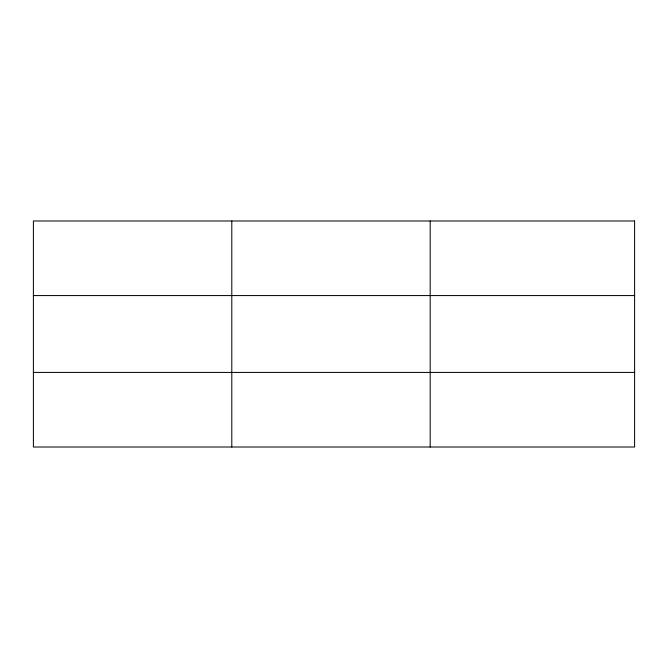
<?xml version="1.0" encoding="UTF-8"?>
<svg xmlns="http://www.w3.org/2000/svg" width="668" height="668" viewBox="0 0 668 668"><rect width="100%" height="100%" fill="white"/><g stroke="black" fill="none" stroke-linecap="round" stroke-linejoin="round"><path stroke-width="1" d="M231.796 220.983L231.796 447.017M430.192 220.983L430.192 447.017M33.4 295.573L634.6 295.573M33.4 372.427L634.6 372.427M634.6 220.983L634.6 447.017L33.4 447.017L33.4 220.983L634.6 220.983"/></g></svg>
